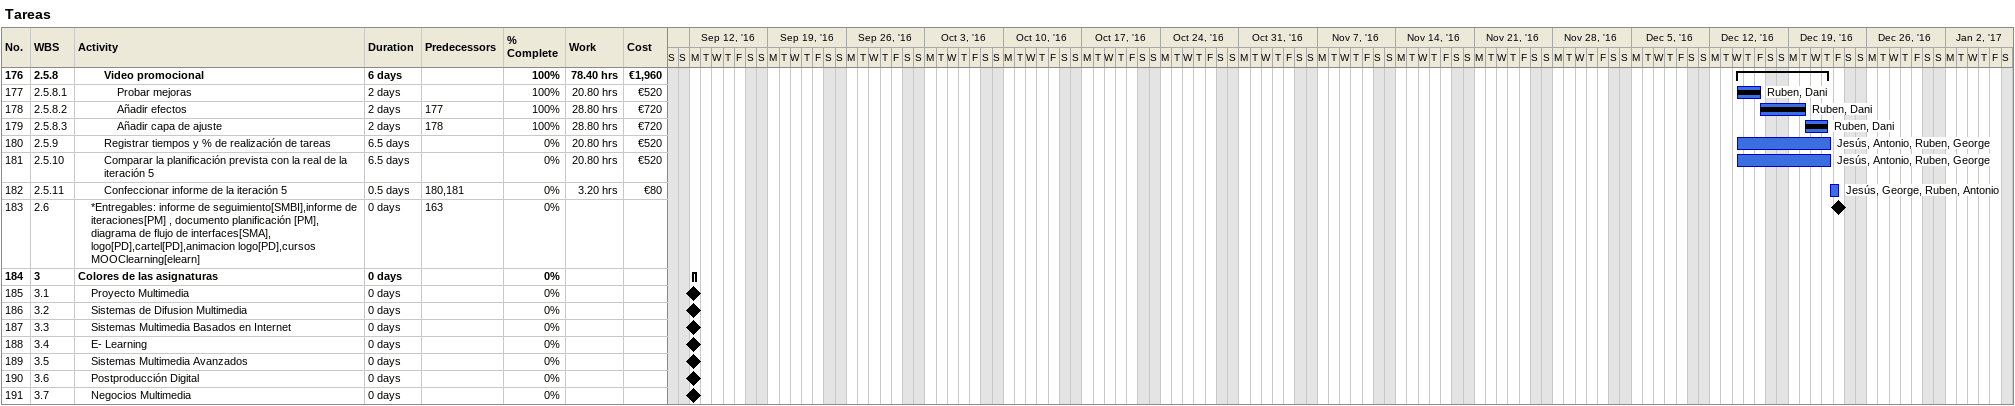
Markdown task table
Tareas

| ID | WBS | Task | Duration | Start | Finish | Predecessors | Resources | % complete | Work (h) | Cost (€) |
|---|---|---|---|---|---|---|---|---|---|---|
| 176 | 2.5.8 | **Video promocional** | 6d | 2016-12-14 | 2016-12-22 |  |  | 100 | 78.40 | 1960 |
| 177 | 2.5.8.1 | Probar mejoras | 2d | 2016-12-14 | 2016-12-16 |  | Ruben, Dani | 100 | 20.80 | 520 |
| 178 | 2.5.8.2 | Añadir efectos | 2d | 2016-12-16 | 2016-12-20 | 177 | Ruben, Dani | 100 | 28.80 | 720 |
| 179 | 2.5.8.3 | Añadir capa de ajuste | 2d | 2016-12-20 | 2016-12-22 | 178 | Ruben, Dani | 100 | 28.80 | 720 |
| 180 | 2.5.9 | Registrar tiempos y % de realización de tareas | 6.5d | 2016-12-14 | 2016-12-22 |  | Jesús, Antonio, Ruben, George | 0 | 20.80 | 520 |
| 181 | 2.5.10 | Comparar la planificación prevista con la real de la iteración 5 | 6.5d | 2016-12-14 | 2016-12-22 |  | Jesús, Antonio, Ruben, George | 0 | 20.80 | 520 |
| 182 | 2.5.11 | Confeccionar informe de la iteración 5 | 0.5d | 2016-12-22 | 2016-12-23 | 180, 181 | Jesús, George, Ruben, Antonio | 0 | 3.20 | 80 |
| 183 | 2.6 | *Entregables: informe de seguimiento[SMBI],informe de iteraciones[PM] , documento planificación [PM], diagrama de flujo de interfaces[SMA], logo[PD],cartel[PD],animacion logo[PD],cursos MOOClearning[elearn] | 0d | 2016-12-23 | 2016-12-23 | 163 |  | 0 |  |  |
| 184 | 3 | **Colores de las asignaturas** | 0d | 2016-09-12 | 2016-09-12 |  |  | 0 |  |  |
| 185 | 3.1 | Proyecto Multimedia | 0d | 2016-09-12 | 2016-09-12 |  |  | 0 |  |  |
| 186 | 3.2 | Sistemas de Difusion Multimedia | 0d | 2016-09-12 | 2016-09-12 |  |  | 0 |  |  |
| 187 | 3.3 | Sistemas Multimedia Basados en Internet | 0d | 2016-09-12 | 2016-09-12 |  |  | 0 |  |  |
| 188 | 3.4 | E- Learning | 0d | 2016-09-12 | 2016-09-12 |  |  | 0 |  |  |
| 189 | 3.5 | Sistemas Multimedia Avanzados | 0d | 2016-09-12 | 2016-09-12 |  |  | 0 |  |  |
| 190 | 3.6 | Postproducción Digital | 0d | 2016-09-12 | 2016-09-12 |  |  | 0 |  |  |
| 191 | 3.7 | Negocios Multimedia | 0d | 2016-09-12 | 2016-09-12 |  |  | 0 |  |  |
